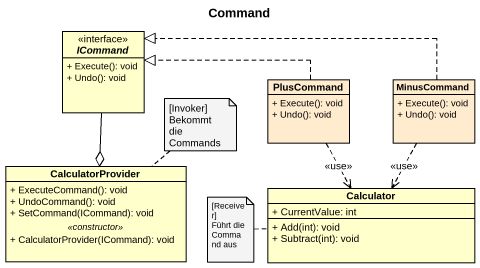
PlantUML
@startuml
title Command
hide circle
hide empty members
skinparam classAttributeIconSize 0
interface ICommand {
  + Execute(): void
  + Undo(): void
}
class PlusCommand #FFEBCD {
  + Execute(): void
  + Undo(): void
}
class MinusCommand #FFEBCD {
  + Execute(): void
  + Undo(): void
}
class CalculatorProvider {
  + ExecuteCommand(): void
  + UndoCommand(): void
  + SetCommand(ICommand): void
  .. <<constructor>> ..
  + CalculatorProvider(ICommand): void
}
class Calculator {
  + CurrentValue: int
  + Add(int): void
  + Subtract(int): void
}
ICommand --o CalculatorProvider
PlusCommand .left.|> ICommand
PlusCommand ..> Calculator : <<use>>
MinusCommand .left.|> ICommand
MinusCommand ..> Calculator : <<use>>
note top of CalculatorProvider
  [Invoker]
  Bekommt die Commands
end note
note left of Calculator
  [Receiver]
  Führt die Command aus
end note
@enduml
